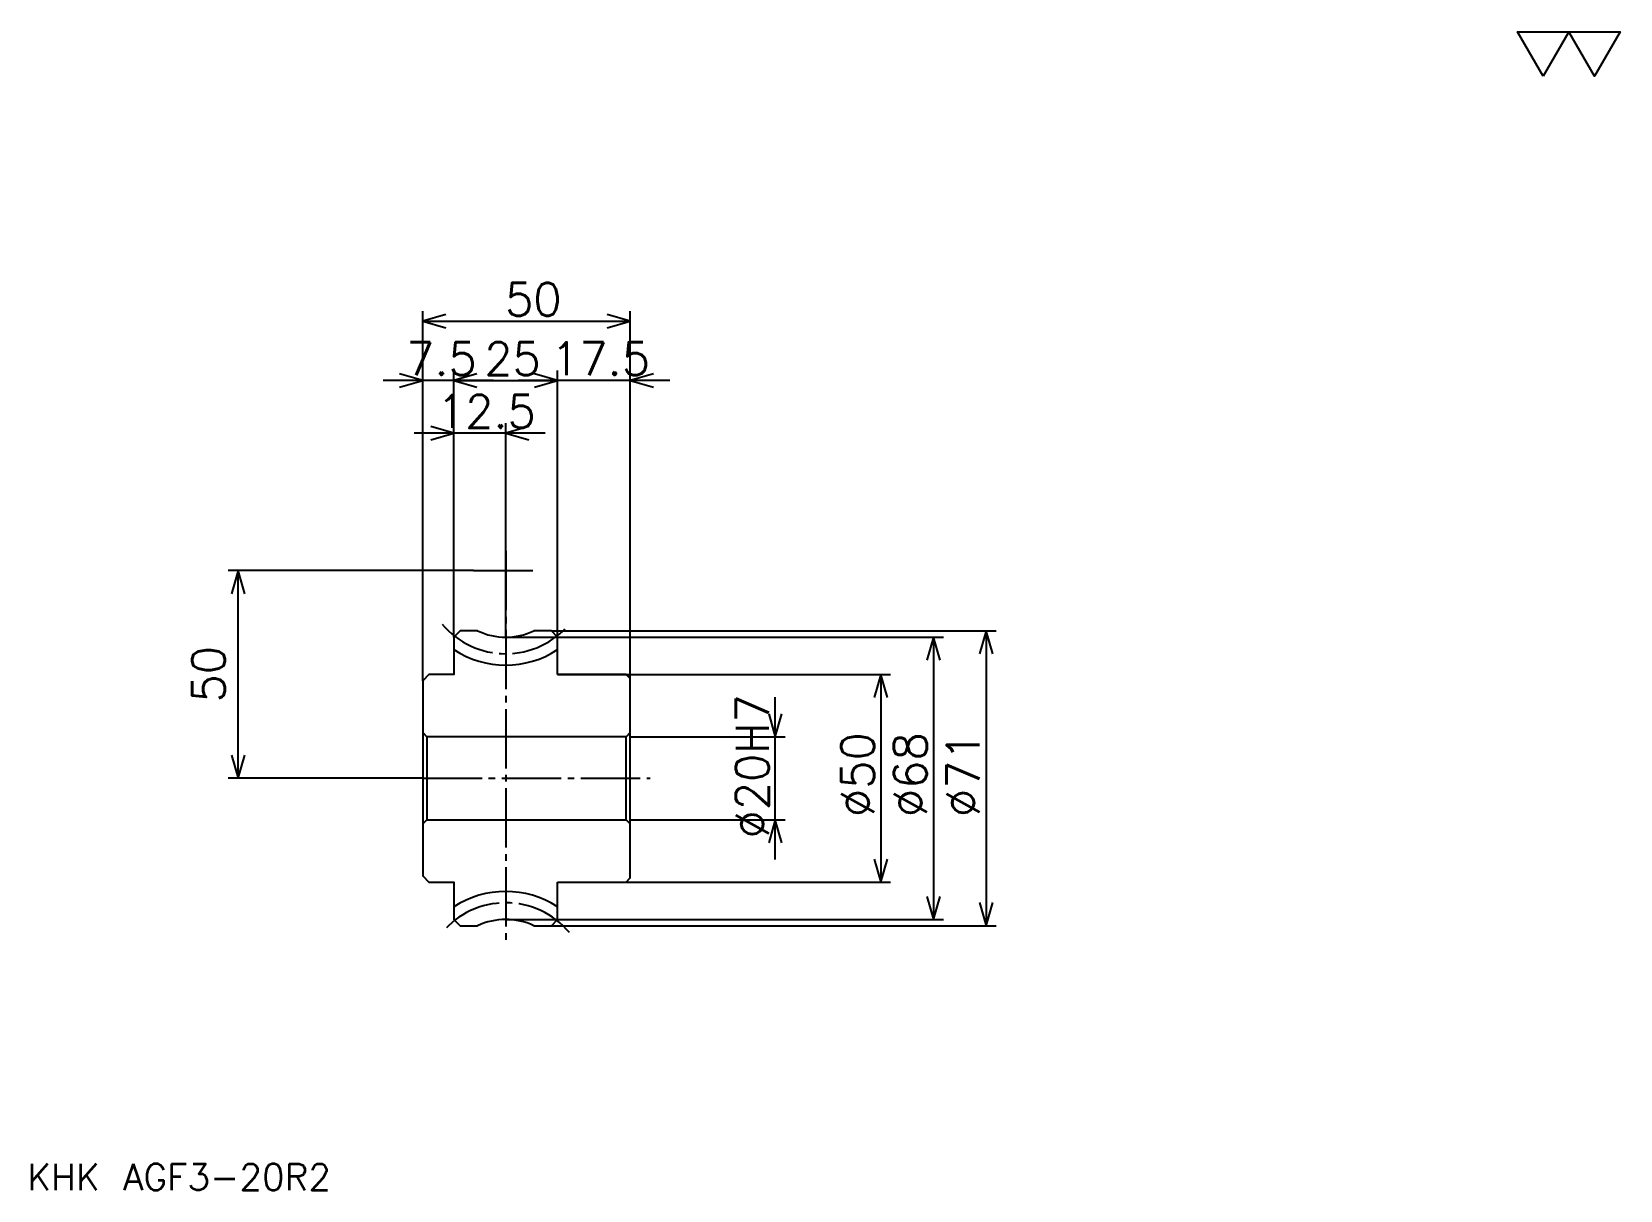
# Model space of a CAD drawing. Extents: x 17 to 400, y 17 to 296.
import ezdxf

# ---------------------------------------------------------------- set-up
doc = ezdxf.new("R2010")
doc.units = 0
doc.linetypes.add('DASHDOT', pattern=[19.04762, 14.285714, -1.587302, 1.587302, -1.587302])
doc.layers.get('0').update_dxf_attribs({"linetype": 'CONTINUOUS'})
doc.layers.add('DASHDOT', color=6, linetype='DASHDOT')
doc.styles.add('KANJI', font='TXT', dxfattribs={"bigfont": 'BIGFONT'})

msp = doc.modelspace()

# ---------------------------------------------------------------- linework, layer by layer
at = {"color": 5}
for p, q in [((111.111115, 152.166656), (111.111115, 229.150787)), ((111.111115, 226.769836), (161.111115, 226.769836)), ((161.111115, 141.666656), (161.111115, 229.150787)), ((118.611115, 152.166656), (118.611115, 214.865082)), ((143.611115, 152.166656), (143.611115, 214.865082)), ((128.134918, 212.484131), (101.587303, 212.484131)), ((118.611115, 212.484131), (143.611115, 212.484131)), ((170.634918, 212.484131), (134.087311, 212.484131)), ((140.634918, 199.785706), (109.087303, 199.785706)), ((131.111115, 150.666656), (131.111115, 202.166656)), ((123.373016, 166.666656), (64.285721, 166.666656)), ((66.666672, 116.666664), (66.666672, 166.666656)), ((111.111115, 140.166656), (111.111115, 152.166656)), ((118.611115, 150.666656), (118.611115, 152.166656)), ((131.111115, 150.666656), (161.111115, 150.666656)), ((142.111115, 152.166656), (161.111115, 152.166656)), ((143.611115, 150.666656), (143.611115, 152.166656)), ((161.111115, 152.166656), (249.20636, 152.166656)), ((161.111115, 140.666656), (161.111115, 152.166656)), ((161.111115, 150.666656), (236.507935, 150.666656)), ((234.126984, 150.666656), (234.126984, 82.666664)), ((246.825409, 152.166656), (246.825409, 81.166664)), ((143.611115, 141.666656), (161.111115, 141.666656)), ((161.111115, 141.666656), (223.809525, 141.666656)), ((221.428574, 141.666656), (221.428574, 91.666664)), ((196.031754, 97.142853), (196.031754, 136.190475)), ((161.111115, 126.666664), (198.412704, 126.666664)), ((111.111115, 116.666664), (64.285721, 116.666664)), ((161.111115, 106.666664), (198.412704, 106.666664)), ((143.611115, 91.666664), (161.111115, 91.666664)), ((161.111115, 91.666664), (223.809525, 91.666664)), ((131.111115, 82.666664), (161.111115, 82.666664)), ((142.111115, 81.166664), (161.111115, 81.166664)), ((161.111115, 82.666664), (236.507935, 82.666664)), ((161.111115, 81.166664), (249.20636, 81.166664))]:
    msp.add_line(p, q, dxfattribs=at)
at = {"color": 4}
for p, q in [((161.111115, 127.666664), (160.111115, 126.666664)), ((111.111115, 105.666664), (112.111115, 106.666664)), ((161.111115, 105.666664), (160.111115, 106.666664))]:
    msp.add_line(p, q, dxfattribs=at)
at = {"color": 7}
msp.add_lwpolyline([(380.952393, 285.714294), (374.761902, 296.444458), (399.523834, 296.444458), (393.333344, 285.714294), (387.142883, 296.444458), (380.952393, 285.714294)], dxfattribs=at)
at = {"color": 5}
for points in [[(116.666672, 228.357147), (111.111115, 226.769836), (116.666672, 225.182526)], [(155.555557, 225.182526), (161.111115, 226.769836), (155.555557, 228.357147)], [(105.555557, 210.89682), (111.111115, 212.484131), (105.555557, 214.071426)], [(124.166672, 214.071426), (118.611115, 212.484131), (124.166672, 210.89682)], [(124.166672, 214.071426), (118.611115, 212.484131), (124.166672, 210.89682)], [(138.055557, 210.89682), (143.611115, 212.484131), (138.055557, 214.071426)], [(138.055557, 210.89682), (143.611115, 212.484131), (138.055557, 214.071426)], [(166.666672, 214.071426), (161.111115, 212.484131), (166.666672, 210.89682)], [(113.055557, 198.19841), (118.611115, 199.785706), (113.055557, 201.373016)], [(136.666672, 201.373016), (131.111115, 199.785706), (136.666672, 198.19841)], [(68.253975, 161.111115), (66.666672, 166.666656), (65.079369, 161.111115)], [(235.714294, 145.111115), (234.126984, 150.666656), (232.539688, 145.111115)], [(248.412704, 146.611115), (246.825409, 152.166656), (245.238113, 146.611115)], [(223.015869, 136.111115), (221.428574, 141.666656), (219.841278, 136.111115)], [(194.444458, 132.222214), (196.031754, 126.666664), (197.619049, 132.222214)], [(65.079369, 122.222221), (66.666672, 116.666664), (68.253975, 122.222221)], [(197.619049, 101.111107), (196.031754, 106.666664), (194.444458, 101.111107)], [(219.841278, 97.222221), (221.428574, 91.666664), (223.015869, 97.222221)], [(232.539688, 88.222221), (234.126984, 82.666664), (235.714294, 88.222221)], [(245.238113, 86.722221), (246.825409, 81.166664), (248.412704, 86.722221)]]:
    msp.add_lwpolyline(points, dxfattribs=at)
at = {"color": 4}
for points in [[(124.347237, 152.166656), (120.111115, 152.166656), (118.611115, 150.666656), (118.611115, 141.666656), (112.611115, 141.666656), (111.111115, 140.166656), (111.111115, 105.666664)], [(143.611115, 141.666656), (143.611115, 150.666656), (142.111115, 152.166656), (137.874985, 152.166656)], [(143.611115, 91.666664), (160.111115, 91.666664), (161.111115, 92.666664), (161.111115, 140.666656), (160.111115, 141.666656), (143.611115, 141.666656)], [(111.111115, 127.666664), (112.111115, 126.666664), (112.111115, 106.666664), (160.111115, 106.666664), (160.111115, 126.666664), (112.111115, 126.666664)], [(111.111115, 105.666664), (111.111115, 93.166664), (112.611115, 91.666664), (118.611115, 91.666664), (118.611115, 82.666664), (120.111115, 81.166664), (124.347237, 81.166664)], [(137.874985, 81.166664), (142.111115, 81.166664), (143.611115, 82.666664), (143.611115, 91.666664)]]:
    msp.add_lwpolyline(points, dxfattribs=at)
for centre, radius, start, end in [((131.111115, 166.666656), 16, 244.99216597, 295.00783159), ((131.111115, 166.666656), 22.75, 236.67067391, 303.32932609), ((131.111115, 66.666664), 22.75, 56.67067391, 123.32932609), ((131.111115, 66.666664), 16, 64.99216841, 115.00783403)]:
    msp.add_arc(centre, radius, start, end, dxfattribs=at)
at = {"layer": 'DASHDOT', "color": 7}
for p, q in [((131.111115, 171.428574), (131.111115, 76.404755)), ((123.373016, 166.666656), (138.849213, 166.666656)), ((111.111115, 116.666664), (165.873016, 116.666664))]:
    msp.add_line(p, q, dxfattribs=at)
for centre, start, end in [((131.111115, 166.666656), 219.99999848, 320.00000152), ((131.111115, 66.666664), 39.99999848, 140.00000152)]:
    msp.add_arc(centre, 20, start, end, dxfattribs=at)

# ---------------------------------------------------------------- texts
at = {"color": 7, "style": 'KANJI'}
for s, height, p in [('50', 7.936508, (130.952393, 228.039673)), ('7.5', 7.936508, (107.123016, 213.753967)), ('25', 7.936508, (125.952385, 213.753967)), ('17.5', 7.936508, (142.043655, 213.753967)), ('12.5', 7.936508, (114.543655, 201.055557)), ('KHK AGF3-20R2', 6.349206, (15.873015, 17.460318))]:
    msp.add_text(s, height=height, dxfattribs=at).set_placement(p)
for s, p in [('50', (63.492069, 134.920624)), ('%%c20H7', (194.444458, 102.182541)), ('%%c50', (219.841278, 107.341263)), ('%%c68', (232.539688, 107.341263)), ('%%c71', (245.238113, 107.341263))]:
    msp.add_text(s, height=7.936508, rotation=90, dxfattribs=at).set_placement(p)

doc.saveas('drawing.dxf')
